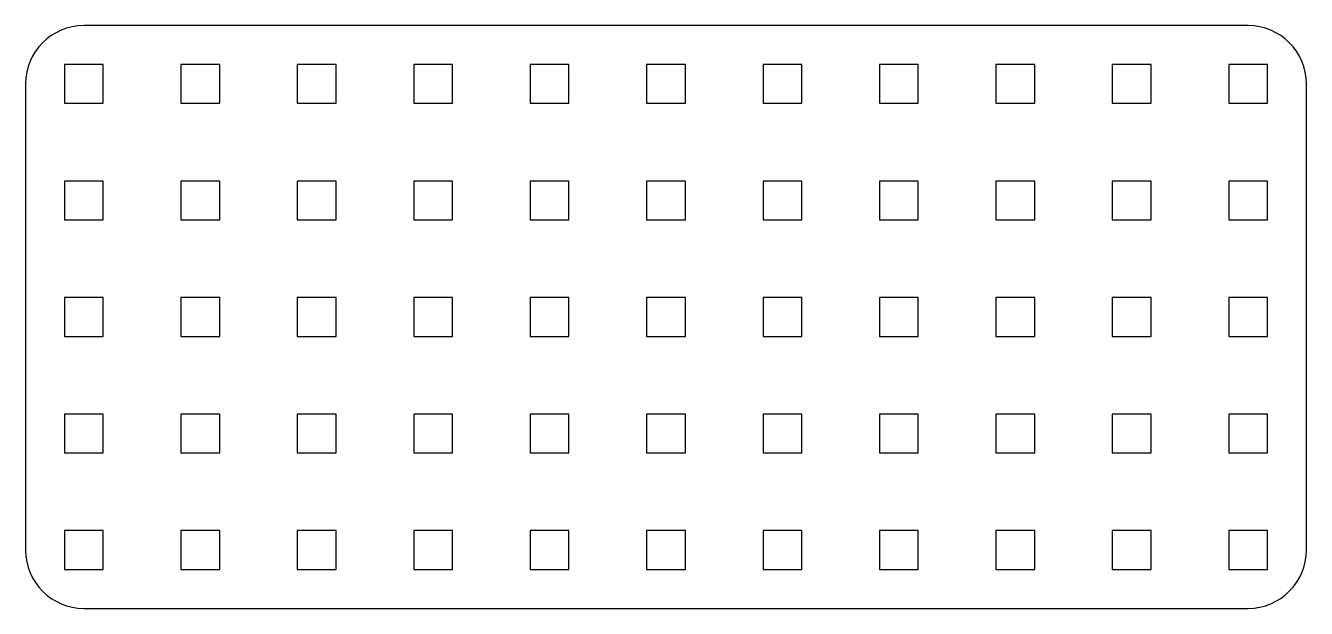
# Model space of a CAD drawing. Header units: millimetres. Extents: x 5.4 to 104.4, y 255.2 to 300.2.
import ezdxf

# ---------------------------------------------------------------- set-up
doc = ezdxf.new("R2010")
doc.units = ezdxf.units.MM
doc.layers.add('Default', color=7, linetype='Continuous')

# ---------------------------------------------------------------- blocks, each defined once
blk = doc.blocks.new('SE')
at = {"layer": 'Default', "color": 7, "linetype": 'Continuous'}
for p, q in [((8.42, 297.242), (8.42, 294.242)), ((11.42, 297.242), (8.42, 297.242)), ((11.42, 294.242), (11.42, 297.242)), ((8.42, 294.242), (11.42, 294.242))]:
    blk.add_line(p, q, dxfattribs=at)
blk = doc.blocks.new('SE1')
at = {"layer": 'Default', "color": 7, "linetype": 'Continuous'}
for p, q in [((17.42, 297.242), (17.42, 294.242)), ((20.42, 297.242), (17.42, 297.242)), ((20.42, 294.242), (20.42, 297.242)), ((17.42, 294.242), (20.42, 294.242))]:
    blk.add_line(p, q, dxfattribs=at)
blk = doc.blocks.new('SE2')
at = {"layer": 'Default', "color": 7, "linetype": 'Continuous'}
for p, q in [((26.42, 297.242), (26.42, 294.242)), ((29.42, 297.242), (26.42, 297.242)), ((29.42, 294.242), (29.42, 297.242)), ((26.42, 294.242), (29.42, 294.242))]:
    blk.add_line(p, q, dxfattribs=at)
blk = doc.blocks.new('SE3')
at = {"layer": 'Default', "color": 7, "linetype": 'Continuous'}
for p, q in [((35.42, 297.242), (35.42, 294.242)), ((38.42, 297.242), (35.42, 297.242)), ((38.42, 294.242), (38.42, 297.242)), ((35.42, 294.242), (38.42, 294.242))]:
    blk.add_line(p, q, dxfattribs=at)
blk = doc.blocks.new('SE4')
at = {"layer": 'Default', "color": 7, "linetype": 'Continuous'}
for p, q in [((44.42, 297.242), (44.42, 294.242)), ((47.42, 297.242), (44.42, 297.242)), ((47.42, 294.242), (47.42, 297.242)), ((44.42, 294.242), (47.42, 294.242))]:
    blk.add_line(p, q, dxfattribs=at)
blk = doc.blocks.new('SE5')
at = {"layer": 'Default', "color": 7, "linetype": 'Continuous'}
for p, q in [((53.42, 297.242), (53.42, 294.242)), ((56.42, 297.242), (53.42, 297.242)), ((56.42, 294.242), (56.42, 297.242)), ((53.42, 294.242), (56.42, 294.242))]:
    blk.add_line(p, q, dxfattribs=at)
blk = doc.blocks.new('SE6')
at = {"layer": 'Default', "color": 7, "linetype": 'Continuous'}
for p, q in [((62.42, 297.242), (62.42, 294.242)), ((65.42, 297.242), (62.42, 297.242)), ((65.42, 294.242), (65.42, 297.242)), ((62.42, 294.242), (65.42, 294.242))]:
    blk.add_line(p, q, dxfattribs=at)
blk = doc.blocks.new('SE7')
at = {"layer": 'Default', "color": 7, "linetype": 'Continuous'}
for p, q in [((71.42, 297.242), (71.42, 294.242)), ((74.42, 297.242), (71.42, 297.242)), ((74.42, 294.242), (74.42, 297.242)), ((71.42, 294.242), (74.42, 294.242))]:
    blk.add_line(p, q, dxfattribs=at)
blk = doc.blocks.new('SE8')
at = {"layer": 'Default', "color": 7, "linetype": 'Continuous'}
for p, q in [((80.42, 297.242), (80.42, 294.242)), ((83.42, 297.242), (80.42, 297.242)), ((83.42, 294.242), (83.42, 297.242)), ((80.42, 294.242), (83.42, 294.242))]:
    blk.add_line(p, q, dxfattribs=at)
blk = doc.blocks.new('SE9')
at = {"layer": 'Default', "color": 7, "linetype": 'Continuous'}
for p, q in [((89.42, 297.242), (89.42, 294.242)), ((92.42, 297.242), (89.42, 297.242)), ((92.42, 294.242), (92.42, 297.242)), ((89.42, 294.242), (92.42, 294.242))]:
    blk.add_line(p, q, dxfattribs=at)
blk = doc.blocks.new('SE10')
at = {"layer": 'Default', "color": 7, "linetype": 'Continuous'}
for p, q in [((98.42, 297.242), (98.42, 294.242)), ((101.42, 297.242), (98.42, 297.242)), ((101.42, 294.242), (101.42, 297.242)), ((98.42, 294.242), (101.42, 294.242))]:
    blk.add_line(p, q, dxfattribs=at)
blk = doc.blocks.new('SE11')
at = {"layer": 'Default', "color": 7, "linetype": 'Continuous'}
for p, q in [((8.42, 261.242), (8.42, 258.242)), ((11.42, 261.242), (8.42, 261.242)), ((11.42, 258.242), (11.42, 261.242)), ((8.42, 258.242), (11.42, 258.242))]:
    blk.add_line(p, q, dxfattribs=at)
blk = doc.blocks.new('SE12')
at = {"layer": 'Default', "color": 7, "linetype": 'Continuous'}
for p, q in [((17.42, 261.242), (17.42, 258.242)), ((20.42, 261.242), (17.42, 261.242)), ((20.42, 258.242), (20.42, 261.242)), ((17.42, 258.242), (20.42, 258.242))]:
    blk.add_line(p, q, dxfattribs=at)
blk = doc.blocks.new('SE13')
at = {"layer": 'Default', "color": 7, "linetype": 'Continuous'}
for p, q in [((26.42, 261.242), (26.42, 258.242)), ((29.42, 261.242), (26.42, 261.242)), ((29.42, 258.242), (29.42, 261.242)), ((26.42, 258.242), (29.42, 258.242))]:
    blk.add_line(p, q, dxfattribs=at)
blk = doc.blocks.new('SE14')
at = {"layer": 'Default', "color": 7, "linetype": 'Continuous'}
for p, q in [((35.42, 261.242), (35.42, 258.242)), ((38.42, 261.242), (35.42, 261.242)), ((38.42, 258.242), (38.42, 261.242)), ((35.42, 258.242), (38.42, 258.242))]:
    blk.add_line(p, q, dxfattribs=at)
blk = doc.blocks.new('SE15')
at = {"layer": 'Default', "color": 7, "linetype": 'Continuous'}
for p, q in [((44.42, 261.242), (44.42, 258.242)), ((47.42, 261.242), (44.42, 261.242)), ((47.42, 258.242), (47.42, 261.242)), ((44.42, 258.242), (47.42, 258.242))]:
    blk.add_line(p, q, dxfattribs=at)
blk = doc.blocks.new('SE16')
at = {"layer": 'Default', "color": 7, "linetype": 'Continuous'}
for p, q in [((53.42, 261.242), (53.42, 258.242)), ((56.42, 261.242), (53.42, 261.242)), ((56.42, 258.242), (56.42, 261.242)), ((53.42, 258.242), (56.42, 258.242))]:
    blk.add_line(p, q, dxfattribs=at)
blk = doc.blocks.new('SE17')
at = {"layer": 'Default', "color": 7, "linetype": 'Continuous'}
for p, q in [((62.42, 261.242), (62.42, 258.242)), ((65.42, 261.242), (62.42, 261.242)), ((65.42, 258.242), (65.42, 261.242)), ((62.42, 258.242), (65.42, 258.242))]:
    blk.add_line(p, q, dxfattribs=at)
blk = doc.blocks.new('SE18')
at = {"layer": 'Default', "color": 7, "linetype": 'Continuous'}
for p, q in [((71.42, 261.242), (71.42, 258.242)), ((74.42, 261.242), (71.42, 261.242)), ((74.42, 258.242), (74.42, 261.242)), ((71.42, 258.242), (74.42, 258.242))]:
    blk.add_line(p, q, dxfattribs=at)
blk = doc.blocks.new('SE19')
at = {"layer": 'Default', "color": 7, "linetype": 'Continuous'}
for p, q in [((80.42, 261.242), (80.42, 258.242)), ((83.42, 261.242), (80.42, 261.242)), ((83.42, 258.242), (83.42, 261.242)), ((80.42, 258.242), (83.42, 258.242))]:
    blk.add_line(p, q, dxfattribs=at)
blk = doc.blocks.new('SE20')
at = {"layer": 'Default', "color": 7, "linetype": 'Continuous'}
for p, q in [((89.42, 261.242), (89.42, 258.242)), ((92.42, 261.242), (89.42, 261.242)), ((92.42, 258.242), (92.42, 261.242)), ((89.42, 258.242), (92.42, 258.242))]:
    blk.add_line(p, q, dxfattribs=at)
blk = doc.blocks.new('SE21')
at = {"layer": 'Default', "color": 7, "linetype": 'Continuous'}
for p, q in [((98.42, 261.242), (98.42, 258.242)), ((101.42, 261.242), (98.42, 261.242)), ((101.42, 258.242), (101.42, 261.242)), ((98.42, 258.242), (101.42, 258.242))]:
    blk.add_line(p, q, dxfattribs=at)
blk = doc.blocks.new('SE22')
at = {"layer": 'Default', "color": 7, "linetype": 'Continuous'}
for p, q in [((98.42, 288.242), (98.42, 285.242)), ((101.42, 288.242), (98.42, 288.242)), ((101.42, 285.242), (101.42, 288.242)), ((98.42, 285.242), (101.42, 285.242))]:
    blk.add_line(p, q, dxfattribs=at)
blk = doc.blocks.new('SE23')
at = {"layer": 'Default', "color": 7, "linetype": 'Continuous'}
for p, q in [((98.42, 270.242), (98.42, 267.242)), ((101.42, 270.242), (98.42, 270.242)), ((101.42, 267.242), (101.42, 270.242)), ((98.42, 267.242), (101.42, 267.242))]:
    blk.add_line(p, q, dxfattribs=at)
blk = doc.blocks.new('SE24')
at = {"layer": 'Default', "color": 7, "linetype": 'Continuous'}
for p, q in [((98.42, 279.242), (98.42, 276.242)), ((101.42, 279.242), (98.42, 279.242)), ((101.42, 276.242), (101.42, 279.242)), ((98.42, 276.242), (101.42, 276.242))]:
    blk.add_line(p, q, dxfattribs=at)
blk = doc.blocks.new('SE25')
at = {"layer": 'Default', "color": 7, "linetype": 'Continuous'}
for p, q in [((80.42, 288.242), (80.42, 285.242)), ((83.42, 288.242), (80.42, 288.242)), ((83.42, 285.242), (83.42, 288.242)), ((80.42, 285.242), (83.42, 285.242))]:
    blk.add_line(p, q, dxfattribs=at)
blk = doc.blocks.new('SE26')
at = {"layer": 'Default', "color": 7, "linetype": 'Continuous'}
for p, q in [((80.42, 270.242), (80.42, 267.242)), ((83.42, 270.242), (80.42, 270.242)), ((83.42, 267.242), (83.42, 270.242)), ((80.42, 267.242), (83.42, 267.242))]:
    blk.add_line(p, q, dxfattribs=at)
blk = doc.blocks.new('SE27')
at = {"layer": 'Default', "color": 7, "linetype": 'Continuous'}
for p, q in [((80.42, 279.242), (80.42, 276.242)), ((83.42, 279.242), (80.42, 279.242)), ((83.42, 276.242), (83.42, 279.242)), ((80.42, 276.242), (83.42, 276.242))]:
    blk.add_line(p, q, dxfattribs=at)
blk = doc.blocks.new('SE28')
at = {"layer": 'Default', "color": 7, "linetype": 'Continuous'}
for p, q in [((89.42, 288.242), (89.42, 285.242)), ((92.42, 288.242), (89.42, 288.242)), ((92.42, 285.242), (92.42, 288.242)), ((89.42, 285.242), (92.42, 285.242))]:
    blk.add_line(p, q, dxfattribs=at)
blk = doc.blocks.new('SE29')
at = {"layer": 'Default', "color": 7, "linetype": 'Continuous'}
for p, q in [((89.42, 270.242), (89.42, 267.242)), ((92.42, 270.242), (89.42, 270.242)), ((92.42, 267.242), (92.42, 270.242)), ((89.42, 267.242), (92.42, 267.242))]:
    blk.add_line(p, q, dxfattribs=at)
blk = doc.blocks.new('SE30')
at = {"layer": 'Default', "color": 7, "linetype": 'Continuous'}
for p, q in [((89.42, 279.242), (89.42, 276.242)), ((92.42, 279.242), (89.42, 279.242)), ((92.42, 276.242), (92.42, 279.242)), ((89.42, 276.242), (92.42, 276.242))]:
    blk.add_line(p, q, dxfattribs=at)
blk = doc.blocks.new('SE31')
at = {"layer": 'Default', "color": 7, "linetype": 'Continuous'}
for p, q in [((8.42, 288.242), (8.42, 285.242)), ((11.42, 288.242), (8.42, 288.242)), ((11.42, 285.242), (11.42, 288.242)), ((8.42, 285.242), (11.42, 285.242))]:
    blk.add_line(p, q, dxfattribs=at)
blk = doc.blocks.new('SE32')
at = {"layer": 'Default', "color": 7, "linetype": 'Continuous'}
for p, q in [((8.42, 270.242), (8.42, 267.242)), ((11.42, 270.242), (8.42, 270.242)), ((11.42, 267.242), (11.42, 270.242)), ((8.42, 267.242), (11.42, 267.242))]:
    blk.add_line(p, q, dxfattribs=at)
blk = doc.blocks.new('SE33')
at = {"layer": 'Default', "color": 7, "linetype": 'Continuous'}
for p, q in [((8.42, 279.242), (8.42, 276.242)), ((11.42, 279.242), (8.42, 279.242)), ((11.42, 276.242), (11.42, 279.242)), ((8.42, 276.242), (11.42, 276.242))]:
    blk.add_line(p, q, dxfattribs=at)
blk = doc.blocks.new('SE34')
at = {"layer": 'Default', "color": 7, "linetype": 'Continuous'}
for p, q in [((17.42, 270.242), (17.42, 267.242)), ((20.42, 270.242), (17.42, 270.242)), ((20.42, 267.242), (20.42, 270.242)), ((17.42, 267.242), (20.42, 267.242))]:
    blk.add_line(p, q, dxfattribs=at)
blk = doc.blocks.new('SE35')
at = {"layer": 'Default', "color": 7, "linetype": 'Continuous'}
for p, q in [((26.42, 270.242), (26.42, 267.242)), ((29.42, 270.242), (26.42, 270.242)), ((29.42, 267.242), (29.42, 270.242)), ((26.42, 267.242), (29.42, 267.242))]:
    blk.add_line(p, q, dxfattribs=at)
blk = doc.blocks.new('SE36')
at = {"layer": 'Default', "color": 7, "linetype": 'Continuous'}
for p, q in [((35.42, 270.242), (35.42, 267.242)), ((38.42, 270.242), (35.42, 270.242)), ((38.42, 267.242), (38.42, 270.242)), ((35.42, 267.242), (38.42, 267.242))]:
    blk.add_line(p, q, dxfattribs=at)
blk = doc.blocks.new('SE37')
at = {"layer": 'Default', "color": 7, "linetype": 'Continuous'}
for p, q in [((62.42, 270.242), (62.42, 267.242)), ((65.42, 270.242), (62.42, 270.242)), ((65.42, 267.242), (65.42, 270.242)), ((62.42, 267.242), (65.42, 267.242))]:
    blk.add_line(p, q, dxfattribs=at)
blk = doc.blocks.new('SE38')
at = {"layer": 'Default', "color": 7, "linetype": 'Continuous'}
for p, q in [((71.42, 270.242), (71.42, 267.242)), ((74.42, 270.242), (71.42, 270.242)), ((74.42, 267.242), (74.42, 270.242)), ((71.42, 267.242), (74.42, 267.242))]:
    blk.add_line(p, q, dxfattribs=at)
blk = doc.blocks.new('SE39')
at = {"layer": 'Default', "color": 7, "linetype": 'Continuous'}
for p, q in [((44.42, 270.242), (44.42, 267.242)), ((47.42, 270.242), (44.42, 270.242)), ((47.42, 267.242), (47.42, 270.242)), ((44.42, 267.242), (47.42, 267.242))]:
    blk.add_line(p, q, dxfattribs=at)
blk = doc.blocks.new('SE40')
at = {"layer": 'Default', "color": 7, "linetype": 'Continuous'}
for p, q in [((53.42, 270.242), (53.42, 267.242)), ((56.42, 270.242), (53.42, 270.242)), ((56.42, 267.242), (56.42, 270.242)), ((53.42, 267.242), (56.42, 267.242))]:
    blk.add_line(p, q, dxfattribs=at)
blk = doc.blocks.new('SE41')
at = {"layer": 'Default', "color": 7, "linetype": 'Continuous'}
for p, q in [((17.42, 279.242), (17.42, 276.242)), ((20.42, 279.242), (17.42, 279.242)), ((20.42, 276.242), (20.42, 279.242)), ((17.42, 276.242), (20.42, 276.242))]:
    blk.add_line(p, q, dxfattribs=at)
blk = doc.blocks.new('SE42')
at = {"layer": 'Default', "color": 7, "linetype": 'Continuous'}
for p, q in [((26.42, 279.242), (26.42, 276.242)), ((29.42, 279.242), (26.42, 279.242)), ((29.42, 276.242), (29.42, 279.242)), ((26.42, 276.242), (29.42, 276.242))]:
    blk.add_line(p, q, dxfattribs=at)
blk = doc.blocks.new('SE43')
at = {"layer": 'Default', "color": 7, "linetype": 'Continuous'}
for p, q in [((35.42, 279.242), (35.42, 276.242)), ((38.42, 279.242), (35.42, 279.242)), ((38.42, 276.242), (38.42, 279.242)), ((35.42, 276.242), (38.42, 276.242))]:
    blk.add_line(p, q, dxfattribs=at)
blk = doc.blocks.new('SE44')
at = {"layer": 'Default', "color": 7, "linetype": 'Continuous'}
for p, q in [((62.42, 279.242), (62.42, 276.242)), ((65.42, 279.242), (62.42, 279.242)), ((65.42, 276.242), (65.42, 279.242)), ((62.42, 276.242), (65.42, 276.242))]:
    blk.add_line(p, q, dxfattribs=at)
blk = doc.blocks.new('SE45')
at = {"layer": 'Default', "color": 7, "linetype": 'Continuous'}
for p, q in [((71.42, 279.242), (71.42, 276.242)), ((74.42, 279.242), (71.42, 279.242)), ((74.42, 276.242), (74.42, 279.242)), ((71.42, 276.242), (74.42, 276.242))]:
    blk.add_line(p, q, dxfattribs=at)
blk = doc.blocks.new('SE46')
at = {"layer": 'Default', "color": 7, "linetype": 'Continuous'}
for p, q in [((17.42, 288.242), (17.42, 285.242)), ((20.42, 288.242), (17.42, 288.242)), ((20.42, 285.242), (20.42, 288.242)), ((17.42, 285.242), (20.42, 285.242))]:
    blk.add_line(p, q, dxfattribs=at)
blk = doc.blocks.new('SE47')
at = {"layer": 'Default', "color": 7, "linetype": 'Continuous'}
for p, q in [((26.42, 288.242), (26.42, 285.242)), ((29.42, 288.242), (26.42, 288.242)), ((29.42, 285.242), (29.42, 288.242)), ((26.42, 285.242), (29.42, 285.242))]:
    blk.add_line(p, q, dxfattribs=at)
blk = doc.blocks.new('SE48')
at = {"layer": 'Default', "color": 7, "linetype": 'Continuous'}
for p, q in [((35.42, 288.242), (35.42, 285.242)), ((38.42, 288.242), (35.42, 288.242)), ((38.42, 285.242), (38.42, 288.242)), ((35.42, 285.242), (38.42, 285.242))]:
    blk.add_line(p, q, dxfattribs=at)
blk = doc.blocks.new('SE49')
at = {"layer": 'Default', "color": 7, "linetype": 'Continuous'}
for p, q in [((62.42, 288.242), (62.42, 285.242)), ((65.42, 288.242), (62.42, 288.242)), ((65.42, 285.242), (65.42, 288.242)), ((62.42, 285.242), (65.42, 285.242))]:
    blk.add_line(p, q, dxfattribs=at)
blk = doc.blocks.new('SE50')
at = {"layer": 'Default', "color": 7, "linetype": 'Continuous'}
for p, q in [((71.42, 288.242), (71.42, 285.242)), ((74.42, 288.242), (71.42, 288.242)), ((74.42, 285.242), (74.42, 288.242)), ((71.42, 285.242), (74.42, 285.242))]:
    blk.add_line(p, q, dxfattribs=at)
blk = doc.blocks.new('SE51')
at = {"layer": 'Default', "color": 7, "linetype": 'Continuous'}
for p, q in [((44.42, 279.242), (44.42, 276.242)), ((47.42, 279.242), (44.42, 279.242)), ((47.42, 276.242), (47.42, 279.242)), ((44.42, 276.242), (47.42, 276.242))]:
    blk.add_line(p, q, dxfattribs=at)
blk = doc.blocks.new('SE52')
at = {"layer": 'Default', "color": 7, "linetype": 'Continuous'}
for p, q in [((53.42, 279.242), (53.42, 276.242)), ((56.42, 279.242), (53.42, 279.242)), ((56.42, 276.242), (56.42, 279.242)), ((53.42, 276.242), (56.42, 276.242))]:
    blk.add_line(p, q, dxfattribs=at)
blk = doc.blocks.new('SE53')
at = {"layer": 'Default', "color": 7, "linetype": 'Continuous'}
for p, q in [((44.42, 288.242), (44.42, 285.242)), ((47.42, 288.242), (44.42, 288.242)), ((47.42, 285.242), (47.42, 288.242)), ((44.42, 285.242), (47.42, 285.242))]:
    blk.add_line(p, q, dxfattribs=at)
blk = doc.blocks.new('SE54')
at = {"layer": 'Default', "color": 7, "linetype": 'Continuous'}
for p, q in [((53.42, 288.242), (53.42, 285.242)), ((56.42, 288.242), (53.42, 288.242)), ((56.42, 285.242), (56.42, 288.242)), ((53.42, 285.242), (56.42, 285.242))]:
    blk.add_line(p, q, dxfattribs=at)

msp = doc.modelspace()

# ---------------------------------------------------------------- linework, layer by layer
at = {"layer": 'Default', "color": 7, "linetype": 'Continuous'}
for p, q in [((99.92, 300.242), (9.92, 300.242)), ((5.42, 295.742), (5.42, 259.742)), ((104.42, 259.742), (104.42, 295.742)), ((9.92, 255.242), (99.92, 255.242))]:
    msp.add_line(p, q, dxfattribs=at)
for centre, start, end in [((9.92, 295.742), 90, 180), ((99.92, 295.742), 0, 90), ((9.92, 259.742), 180, 270), ((99.92, 259.742), 270, 0)]:
    msp.add_arc(centre, 4.5, start, end, dxfattribs=at)

# ---------------------------------------------------------------- block references
at = {"layer": 'Default'}
for name in ['SE', 'SE1', 'SE2', 'SE3', 'SE4', 'SE5', 'SE6', 'SE7', 'SE8', 'SE9', 'SE10', 'SE31', 'SE46', 'SE47', 'SE48', 'SE53', 'SE54', 'SE49', 'SE50', 'SE25', 'SE28', 'SE22', 'SE33', 'SE41', 'SE42', 'SE43', 'SE51', 'SE52', 'SE44', 'SE45', 'SE27', 'SE30', 'SE24', 'SE32', 'SE34', 'SE35', 'SE36', 'SE39', 'SE40', 'SE37', 'SE38', 'SE26', 'SE29', 'SE23', 'SE11', 'SE12', 'SE13', 'SE14', 'SE15', 'SE16', 'SE17', 'SE18', 'SE19', 'SE20', 'SE21']:
    msp.add_blockref(name, (0, 0), dxfattribs=at)

doc.saveas('drawing.dxf')
